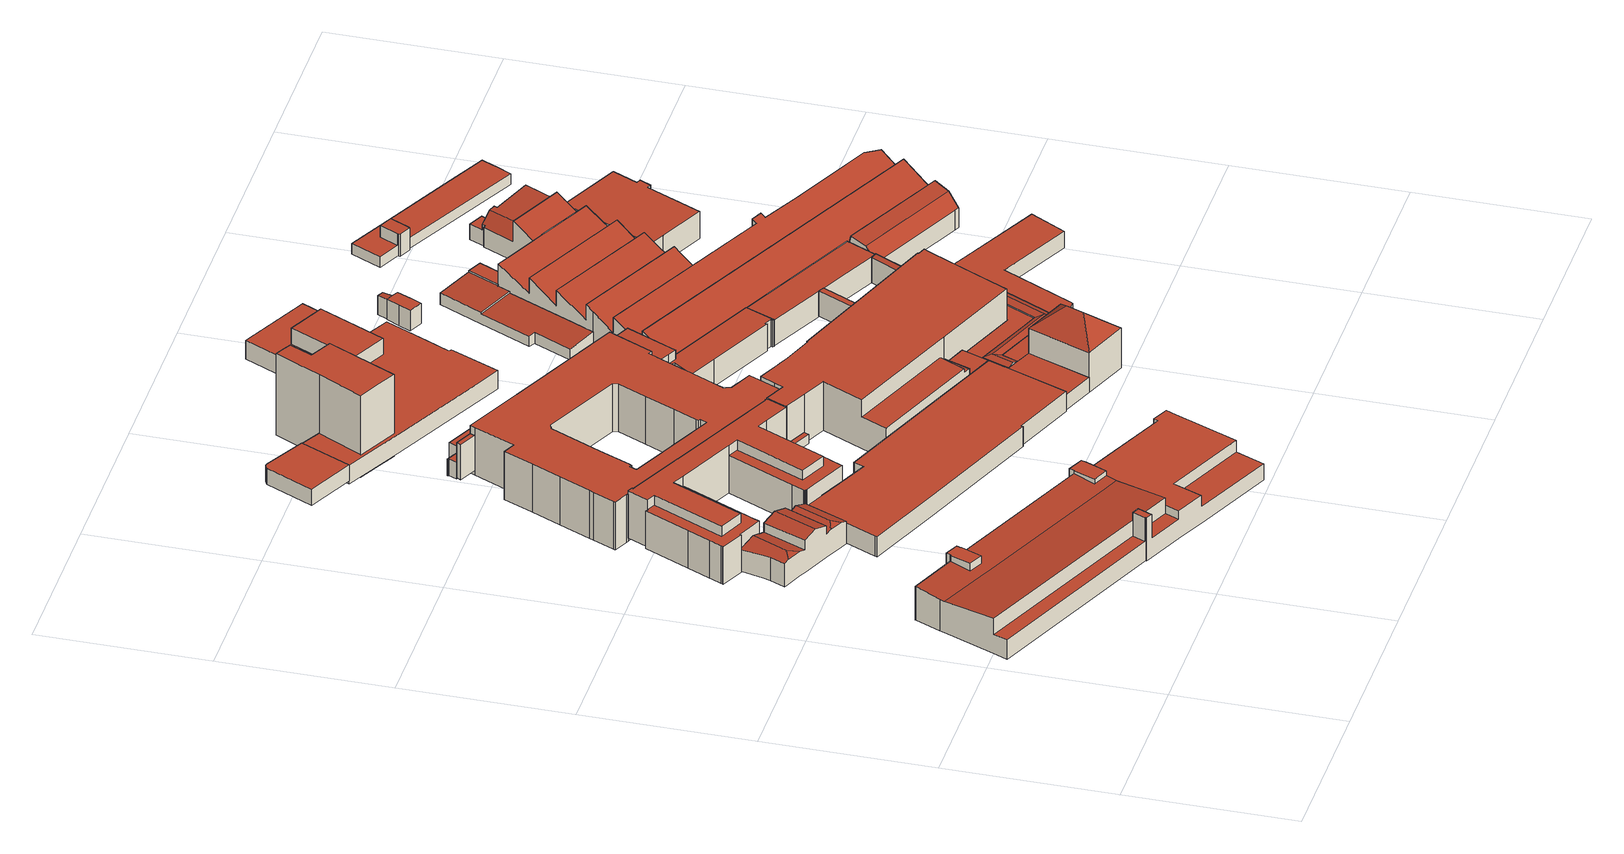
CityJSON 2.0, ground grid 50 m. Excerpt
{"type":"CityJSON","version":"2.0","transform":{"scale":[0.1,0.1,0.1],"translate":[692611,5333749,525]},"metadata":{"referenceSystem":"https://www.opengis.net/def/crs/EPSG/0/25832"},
"CityObjects":{
"building1":{"type":"Building","attributes":{"Gemeindeschluessel":"09162000","HoeheDach":"540.024","HoeheGrund":"528.410","Methode":"2000","NiedrigsteTraufeDesGebaeudes":"535.379","Geometrietyp2DReferenz":"3000","function":"31001_2000","roofType":"3200","measuredHeight":11.61},"geometry":[{"type":"MultiSurface","lod":"2","boundaries":[[[0,1,2,3]],[[4,5,6,7,8,9,10,11,12,13,14,3,2,15,16,17,18,19,20,21]],[[13,12,22,23,24,25,26]],[[27,11,10,9,8,7,6,5,4,21,28,29,30,31,32,33,34,35,36,37,38,39,40,41,42]],[[30,43,44,31]],[[45,46,47,1,0,25,24,41,40,39,38,37,36,48]],[[19,49,50,51,52,44,43,53,54,20]],[[41,24,23,42]],[[2,1,47,15]],[[14,26,25,0,3]],[[13,26,14]],[[18,17,45,48,55,50,49]],[[31,44,52,32]],[[35,55,48,36]],[[18,49,19]],[[15,47,46,16]],[[27,22,12,11]],[[54,53,43,30,29,28]],[[51,50,55,35,34,33,32,52]],[[21,20,54,28]],[[42,23,22,27]],[[17,16,46,45]]],"semantics":{"surfaces":[{"type":"WallSurface"},{"type":"RoofSurface"},{"type":"GroundSurface"}],"values":[0,0,1,2,0,0,1,0,1,1,1,1,0,0,1,1,0,0,0,0,0,0]}}]},
"building2":{"type":"Building","attributes":{"Gemeindeschluessel":"09162000","HoeheDach":"542.520","HoeheGrund":"528.730","Methode":"2000","NiedrigsteTraufeDesGebaeudes":"533.860","Geometrietyp2DReferenz":"3000","function":"31001_9998","roofType":"1000","measuredHeight":13.79,"storeysAboveGround":2},"geometry":[{"type":"MultiSurface","lod":"2","boundaries":[[[56,57,58,59,60]],[[60,59,61,62]],[[63,64,65,66]],[[67,68,69,70,71,72,73]],[[74,75,76,77,78,79,80,81,82,83,84,85,86]],[[87,88,89,90]],[[59,58,91,92]],[[82,93,94,83]],[[69,95,64,63,96,70]],[[97,98,99,100]],[[80,101,102,103,104,105,106,107,108,109,110,111,112,113,81]],[[94,92,91,84,83]],[[114,115,116,105,104,103]],[[117,118,119,57,56,120,121]],[[115,114,122,77,76,75,74,86,118,117,121,123,124,125,126,72,71,70,96,63,66,127,128,129,130,100,99,131,132,133,134,135,136,116]],[[137,138,139,140]],[[119,85,84,91,58,57]],[[99,98,141,131]],[[142,143,141,98,97,89,88]],[[78,144,145,79]],[[77,122,114,103,102,144,78]],[[146,147,148,149,150,87,90,151,137,140,67,73,152,153,154]],[[110,109,108,134,133,132,143]],[[128,127,66,65,155,156]],[[144,102,101,145]],[[82,81,113,93]],[[138,157,156,155,65,64,95,69,68,139]],[[59,92,158,149,148,147,146,154,61]],[[86,85,119,118]],[[157,151,90,89,97,100,130,129,128,156]],[[132,131,141,143]],[[136,106,105,116]],[[113,112,111,110,143,142,150,149,158]],[[126,152,73,72]],[[93,113,158,92,94]],[[150,142,88,87]],[[56,60,62,120]],[[145,101,80,79]],[[108,107,106,136,135,134]],[[140,139,68,67]],[[120,62,61,154,153,125,124,123,121]],[[151,157,138,137]],[[125,153,152,126]]],"semantics":{"surfaces":[{"type":"WallSurface"},{"type":"RoofSurface"},{"type":"GroundSurface"}],"values":[0,0,0,0,0,0,0,1,0,0,1,0,0,0,2,0,1,0,1,1,0,1,0,0,0,0,1,1,0,0,0,0,0,0,0,0,1,0,0,0,0,0,0]}}]},
"building3":{"type":"Building","attributes":{"Gemeindeschluessel":"09162000","HoeheDach":"543.080","HoeheGrund":"528.010","Methode":"2000","NiedrigsteTraufeDesGebaeudes":"539.966","Geometrietyp2DReferenz":"3000","function":"31001_9998","roofType":"1000","measuredHeight":15.07,"storeysAboveGround":4},"geometry":[{"type":"MultiSurface","lod":"2","boundaries":[[[159,160,161,162]],[[163,164,165,166]],[[167,168,164,163]],[[169,170,171,172]],[[173,174,175,176]],[[177,178,179,180,181,182]],[[183,184,185,186]],[[187,188,189,190,191,192,193]],[[194,195,196,197]],[[198,199,200,201]],[[172,171,202,203]],[[204,205,206,207]],[[208,209,210,211]],[[212,213,214,215]],[[216,217,218,219,220,221]],[[222,223,190,189]],[[224,225,226,227,228,229]],[[206,205,192,191,190,223,200,199,230,231,232,233,175,174,234,214,213,161,160,235,236,237,196,195,238]],[[203,202,239,240]],[[241,242,211,210,243,244,170,169]],[[245,234,174,173]],[[246,238,195,194]],[[247,192,205,204]],[[216,221,226,225]],[[248,197,196,237,249,250,251]],[[162,161,213,212]],[[215,214,234,245]],[[201,200,223,222]],[[176,175,233,252]],[[253,254,209,208]],[[180,179,189,188]],[[202,171,170,244,243,210,209,254,255,256,257,198,201,222,189,179,178,177,239]],[[258,259,260,261,262,263]],[[263,262,264,265]],[[236,235,266,267,249,237]],[[186,185,268,269]],[[270,255,254,253]],[[166,165,184,183]],[[266,235,160,159]],[[176,252,271,272,270,253,208,211,242,241,169,172,203,240,182,181,180,188,187,193,218,217,216,225,224,229,259,258,263,265,273,274,167,163,166,183,186,269,251,250,249,267,266,159,162,212,215,245,173]],[[218,193,192,247,219]],[[265,264,275,273]],[[229,228,260,259]],[[207,206,238,246]],[[261,260,228,227,226,221,220,219,247,204,207,246,194,197,248,268,185,184,165,164,168,276,275,264,262]],[[257,230,199,198]],[[269,268,248,251]],[[272,271,252,233,232,231,256,255,270]],[[275,276,168,167,274,273]],[[256,231,230,257]],[[240,239,177,182]]],"semantics":{"surfaces":[{"type":"WallSurface"},{"type":"RoofSurface"},{"type":"GroundSurface"}],"values":[0,0,0,0,0,0,0,0,0,0,0,0,0,0,0,0,0,1,0,0,0,0,0,0,0,0,0,0,0,0,0,1,0,0,0,0,0,0,0,2,0,0,0,0,1,0,0,0,0,0,0]}}]},
"building4":{"type":"Building","attributes":{"Gemeindeschluessel":"09162000","HoeheDach":"534.048","HoeheGrund":"528.530","Methode":"1000","NiedrigsteTraufeDesGebaeudes":"533.760","Geometrietyp2DReferenz":"3000","function":"31001_9998","roofType":"1000","measuredHeight":5.52,"storeysAboveGround":1},"geometry":[{"type":"MultiSurface","lod":"2","boundaries":[[[277,278,279,280]],[[281,282,283,284]],[[285,286,287,288]],[[284,283,289,290]],[[280,279,291,292]],[[292,291,282,281]],[[290,289,286,285]],[[288,287,278,277]],[[278,287,286,289,283,282,291,279]],[[280,292,281,284,290,285,288,277]]],"semantics":{"surfaces":[{"type":"WallSurface"},{"type":"RoofSurface"},{"type":"GroundSurface"}],"values":[0,0,0,0,0,0,0,0,1,2]}}]},
"building5":{"type":"Building","attributes":{"Gemeindeschluessel":"09162000","HoeheDach":"533.084","HoeheGrund":"528.040","Methode":"1000","NiedrigsteTraufeDesGebaeudes":"533.084","Geometrietyp2DReferenz":"3000","function":"31001_9998","roofType":"1000","measuredHeight":5.04,"storeysAboveGround":1},"geometry":[{"type":"MultiSurface","lod":"2","boundaries":[[[293,294,295,296,297,298,299,300,301,302,303]],[[304,302,301,305]],[[306,303,302,304]],[[307,299,298,308]],[[309,300,299,307]],[[305,301,300,309]],[[310,294,293,311]],[[311,293,303,306]],[[297,296,312,313,308,298]],[[295,294,310,314,312,296]],[[311,306,304,305,309,307,308,313,312,314,310]]],"semantics":{"surfaces":[{"type":"RoofSurface"},{"type":"WallSurface"},{"type":"GroundSurface"}],"values":[0,1,1,1,1,1,1,1,1,1,2]}}]},
"building6":{"type":"Building","attributes":{"Gemeindeschluessel":"09162000","HoeheDach":"535.006","HoeheGrund":"528.577","Methode":"1000","NiedrigsteTraufeDesGebaeudes":"535.006","Geometrietyp2DReferenz":"3000","function":"31001_2000","roofType":"1000","measuredHeight":6.43},"geometry":[{"type":"MultiSurface","lod":"2","boundaries":[[[315,316,317,318,319,320]],[[321,322,323,324,325,326]],[[327,328,329,330]],[[331,332,333,334]],[[316,315,335,331,334,336,337,338,339,326,325,324,327,330,340,341,342,343,344,317]],[[339,345,321,326]],[[336,334,333,346,347,337]],[[324,323,328,327]],[[335,348,332,331]],[[347,349,345,339,338,337]],[[343,350,351,344]],[[352,353,341,340,330,329]],[[344,351,318,317]],[[342,354,350,343]],[[341,353,354,342]],[[346,333,332,348,320,319,318,351,350,354,353,352,329,328,323,322,321,345,349,347]],[[315,320,348,335]]],"semantics":{"surfaces":[{"type":"WallSurface"},{"type":"GroundSurface"},{"type":"RoofSurface"}],"values":[0,0,0,0,1,0,0,0,0,0,0,0,0,0,0,2,0]}}]},
"building7":{"type":"Building","attributes":{"Gemeindeschluessel":"09162000","HoeheDach":"539.621","HoeheGrund":"528.443","Methode":"1000","NiedrigsteTraufeDesGebaeudes":"539.621","Geometrietyp2DReferenz":"3000","function":"31001_9998","roofType":"1000","measuredHeight":11.18,"storeysAboveGround":3},"geometry":[{"type":"MultiSurface","lod":"2","boundaries":[[[355,356,357,358]],[[358,357,359,360]],[[361,355,358,360]],[[361,362,356,355]],[[359,357,356,362]],[[360,359,362,361]]],"semantics":{"surfaces":[{"type":"WallSurface"},{"type":"GroundSurface"},{"type":"RoofSurface"}],"values":[0,0,1,0,2,0]}}]},
"building8":{"type":"Building","attributes":{"Gemeindeschluessel":"09162000","HoeheDach":"542.204","HoeheGrund":"526.873","Methode":"1000","NiedrigsteTraufeDesGebaeudes":"542.204","Geometrietyp2DReferenz":"3000","function":"31001_9998","roofType":"1000","measuredHeight":15.33,"storeysAboveGround":4},"geometry":[{"type":"MultiSurface","lod":"2","boundaries":[[[363,364,365,366]],[[367,368,369,370]],[[371,372,373,374]],[[375,376,377,378]],[[374,373,379,380]],[[381,382,383,384]],[[385,386,372,371]],[[387,388,389,390]],[[391,392,393,394]],[[395,396,397,398]],[[399,400,401,402,386,385]],[[403,404,405,406]],[[407,408,396,395]],[[409,410,411,412,413,414]],[[378,377,414,413]],[[394,393,382,381]],[[415,416,417,418]],[[419,420,416,415]],[[418,417,421,422]],[[406,405,423,424]],[[425,426,427,428]],[[429,430,368,367]],[[431,432,401,400]],[[433,434,408,407]],[[435,436,432,431]],[[437,438,439,379,373,372,386,402,401,432,436,440,441,410,409,414,377,376,389,388,383,382,393,392,442,443,369,368,430,444,397,396,408,434],[404,365,364,445,421,417,416,420,446,427,426,447,448,423,405]],[[449,446,420,419]],[[398,397,444,450]],[[451,448,447,452]],[[453,443,442,454]],[[454,442,392,391]],[[452,447,426,425]],[[428,427,446,449]],[[390,389,376,375]],[[370,369,443,453]],[[455,438,437,456]],[[380,379,439,457]],[[458,441,440,459]],[[381,384,387,390,375,378,413,412,411,458,459,435,431,400,399,385,371,374,380,457,455,456,433,407,395,398,450,429,367,370,453,454,391,394],[415,418,422,460,363,366,403,406,424,451,452,425,428,449,419]],[[457,439,438,455]],[[459,440,436,435]],[[422,421,445,460]],[[456,437,434,433]],[[411,410,441,458]],[[424,423,448,451]],[[450,444,430,429]],[[384,383,388,387]],[[366,365,404,403]],[[460,445,364,363]]],"semantics":{"surfaces":[{"type":"WallSurface"},{"type":"RoofSurface"},{"type":"GroundSurface"}],"values":[0,0,0,0,0,0,0,0,0,0,0,0,0,0,0,0,0,0,0,0,0,0,0,0,0,1,0,0,0,0,0,0,0,0,0,0,0,0,2,0,0,0,0,0,0,0,0,0,0]}}]},
"building9":{"type":"Building","attributes":{"Gemeindeschluessel":"09162000","HoeheDach":"531.321","HoeheGrund":"528.484","Methode":"1000","NiedrigsteTraufeDesGebaeudes":"531.321","Geometrietyp2DReferenz":"3000","function":"51009_1610","roofType":"1000","measuredHeight":2.84},"geometry":[{"type":"MultiSurface","lod":"2","boundaries":[[[461,462,463,464]],[[465,466,467,468]],[[464,465,468,461]],[[463,466,465,464]],[[462,467,466,463]],[[461,468,467,462]]],"semantics":{"surfaces":[{"type":"GroundSurface"},{"type":"RoofSurface"},{"type":"WallSurface"}],"values":[0,1,2,2,2,2]}}]},
"building10":{"type":"Building","attributes":{"Gemeindeschluessel":"09162000","HoeheDach":"533.237","HoeheGrund":"527.929","Methode":"1000","NiedrigsteTraufeDesGebaeudes":"533.237","Geometrietyp2DReferenz":"3000","function":"31001_9998","roofType":"1000","measuredHeight":5.31,"storeysAboveGround":1},"geometry":[{"type":"MultiSurface","lod":"2","boundaries":[[[469,470,471,472]],[[473,474,475,476]],[[469,472,477,478]],[[479,480,481,482]],[[474,478,477,475]],[[473,476,483,484]],[[470,485,486,471]],[[474,473,484,480,479,485,470,469,478]],[[475,477,472,471,486,482,481,483,476]],[[484,483,481,480]],[[479,482,486,485]]],"semantics":{"surfaces":[{"type":"WallSurface"},{"type":"GroundSurface"},{"type":"RoofSurface"}],"values":[0,0,0,0,0,0,0,1,2,0,0]}}]},
"building11":{"type":"Building","attributes":{"Gemeindeschluessel":"09162000","HoeheDach":"551.831","HoeheGrund":"525.590","Methode":"1000","NiedrigsteTraufeDesGebaeudes":"551.831","Geometrietyp2DReferenz":"3000","function":"31001_9998","roofType":"1000","measuredHeight":26.24,"storeysAboveGround":8},"geometry":[{"type":"MultiSurface","lod":"2","boundaries":[[[487,488,489,490,491,492]],[[490,489,493,494]],[[495,496,497,498,499,500]],[[494,493,501,502]],[[500,499,487,492]],[[503,504,505,506,507,508]],[[496,495,500,492,491,490,494,502,509,507,506,505]],[[505,504,497,496]],[[507,509,502,501,510,508]],[[498,497,504,503,508,510,501,493,489,488,487,499]]],"semantics":{"surfaces":[{"type":"WallSurface"},{"type":"GroundSurface"},{"type":"RoofSurface"}],"values":[0,0,0,0,0,0,1,0,0,2]}}]},
"building12":{"type":"Building","attributes":{"Gemeindeschluessel":"09162000","HoeheDach":"538.100","HoeheGrund":"527.129","Methode":"2000","NiedrigsteTraufeDesGebaeudes":"533.010","Geometrietyp2DReferenz":"3000","function":"31001_9998","roofType":"1000","measuredHeight":10.97,"storeysAboveGround":2},"geometry":[{"type":"MultiSurface","lod":"2","boundaries":[[[511,512,513,514,515,516,517,518,519,520,521]],[[522,523,524,525,526,527,528]],[[529,530,531,532,533,534]],[[535,536,537,538]],[[539,540,541,542]],[[538,537,540,539]],[[543,544,545,546]],[[547,548,549,550,551,552,553,554,555,534,533,532,556,516,515,514,513,557,558,523,522,559,545,544,560],[542,535,538,539]],[[561,562,511,521]],[[513,512,563,557]],[[564,565,566,549,548,547,560,567]],[[546,545,559,568]],[[542,541,536,535]],[[556,532,531,569,517,516]],[[557,563,570,558]],[[566,571,572,551,550,549]],[[530,529,573,574,575,576,572,571,566,565,564,567,543,546,568,528,527,526,561,521,520,519,518,517,569,531]],[[567,560,544,543]],[[529,534,555,573]],[[570,563,512,511,562,525,524]],[[576,575,574,573,555,554,553,552]],[[537,536,541,540]],[[522,528,568,559]],[[558,570,524,523]],[[526,525,562,561]],[[576,552,551,572]]],"semantics":{"surfaces":[{"type":"WallSurface"},{"type":"RoofSurface"},{"type":"GroundSurface"}],"values":[0,0,0,0,0,0,0,1,0,0,0,0,0,0,0,0,2,0,0,1,0,1,0,0,0,0]}}]},
"building13":{"type":"Building","attributes":{"Gemeindeschluessel":"09162000","HoeheDach":"533.933","HoeheGrund":"529.110","Methode":"1000","NiedrigsteTraufeDesGebaeudes":"533.933","Geometrietyp2DReferenz":"3000","function":"31001_2000","roofType":"1000","measuredHeight":4.82},"geometry":[{"type":"MultiSurface","lod":"2","boundaries":[[[577,578,579,580]],[[581,577,580,582]],[[582,580,579,583]],[[582,583,584,581]],[[583,579,578,584]],[[584,578,577,581]]],"semantics":{"surfaces":[{"type":"RoofSurface"},{"type":"WallSurface"},{"type":"GroundSurface"}],"values":[0,1,1,2,1,1]}}]},
"building14":{"type":"Building","attributes":{"Gemeindeschluessel":"09162000","HoeheDach":"543.401","HoeheGrund":"527.792","Methode":"2000","NiedrigsteTraufeDesGebaeudes":"536.664","Geometrietyp2DReferenz":"3000","function":"31001_2000","roofType":"1000","measuredHeight":15.61},"geometry":[{"type":"MultiSurface","lod":"2","boundaries":[[[585,586,587,588]],[[589,590,591,592]],[[593,594,595,596]],[[597,598,599,600,601,602,603]],[[604,605,606,607]],[[608,609,610,611,612,613]],[[614,615,597,603,616,617,618]],[[619,618,617,620,621,622,623,624,625]],[[595,626,590,589,627,596]],[[628,629,630,631,606,605,632,633,634]],[[635,631,630,636]],[[637,638,629,628,634,639]],[[640,641,586,585]],[[642,643,636,630,629,638,644]],[[642,644,645,646]],[[647,639,634,633,648,649,650]],[[651,622,621,652,610,609]],[[592,591,641,640]],[[607,606,631,635]],[[594,612,611,610,652,621,620,617,616,603,602,653,654,655,656,645,644,638,637,639,647,657,658,659,587,586,641,591,590,626,595]],[[660,653,602,601]],[[632,605,604,661,648,633]],[[662,614,618,619]],[[646,645,656,663]],[[659,658,657,664,665,666,588,587]],[[667,599,598,668,662,619,625]],[[613,612,594,593]],[[598,597,615,668]],[[663,669,670,660,601,600,599,667,625,624,623,622,651,609,608,613,593,596,627,589,592,640,585,588,666,665,664,650,649,648,661,604,607,635,636,643,642,646]],[[615,614,662,668]],[[664,657,647,650]],[[660,670,669,663,656,655,654,653]]],"semantics":{"surfaces":[{"type":"WallSurface"},{"type":"RoofSurface"},{"type":"GroundSurface"}],"values":[0,0,0,0,0,0,0,0,0,1,0,0,0,0,0,0,0,0,0,1,0,0,1,0,0,0,0,1,2,0,0,0]}}]},
"building15":{"type":"Building","attributes":{"Gemeindeschluessel":"09162000","HoeheDach":"539.484","HoeheGrund":"527.530","Methode":"1000","NiedrigsteTraufeDesGebaeudes":"539.484","Geometrietyp2DReferenz":"3000","function":"31001_9998","roofType":"1000","measuredHeight":11.95,"storeysAboveGround":3},"geometry":[{"type":"MultiSurface","lod":"2","boundaries":[[[671,672,673,674]],[[675,676,677,678]],[[678,677,679,680]],[[681,682,683,684,685,686]],[[687,688,684,683]],[[674,673,689,690]],[[686,691,672,671,692,681]],[[680,679,688,687]],[[678,680,687,683,682,681,692,671,674,690,675]],[[685,684,688,679,677,676,689,673,672,691,686]],[[690,689,676,675]]],"semantics":{"surfaces":[{"type":"WallSurface"},{"type":"GroundSurface"},{"type":"RoofSurface"}],"values":[0,0,0,0,0,0,0,0,1,2,0]}}]},
"building16":{"type":"Building","attributes":{"Gemeindeschluessel":"09162000","HoeheDach":"547.958","HoeheGrund":"529.100","Methode":"1000","NiedrigsteTraufeDesGebaeudes":"541.807","Geometrietyp2DReferenz":"3000","function":"31001_9998","roofType":"3200","measuredHeight":18.86,"storeysAboveGround":3},"geometry":[{"type":"MultiSurface","lod":"2","boundaries":[[[693,581,694,584,695]],[[696,697,698]],[[699,697,696,700]],[[700,696,698,701]],[[584,698,697,695]],[[699,700,701,702]],[[695,697,699,693]],[[693,699,702,581]],[[702,701,698,584,694,581]]],"semantics":{"surfaces":[{"type":"GroundSurface"},{"type":"RoofSurface"},{"type":"WallSurface"}],"values":[0,1,1,1,2,1,2,2,2]}}]},
"building17":{"type":"Building","attributes":{"Gemeindeschluessel":"09162000","HoeheDach":"536.733","HoeheGrund":"528.120","Methode":"1000","NiedrigsteTraufeDesGebaeudes":"536.733","Geometrietyp2DReferenz":"3000","function":"31001_9998","roofType":"1000","measuredHeight":8.61,"storeysAboveGround":2},"geometry":[{"type":"MultiSurface","lod":"2","boundaries":[[[703,704,705,706,707,708,709,710,711,712,713,714,715,716,717,718,719]],[[720,721,717,716,715,722]],[[719,723,724,703]],[[725,726,727,712,711,710]],[[707,728,729,708]],[[718,730,723,719]],[[703,724,731,704]],[[706,732,728,707]],[[704,731,733,705]],[[717,721,730,718]],[[734,729,728,732,733,731,724,723,730,721,720,722,735,736,727,726,725]],[[714,735,722,715]],[[713,712,727,736,735,714]],[[705,733,732,706]],[[709,708,729,734,725,710]]],"semantics":{"surfaces":[{"type":"GroundSurface"},{"type":"WallSurface"},{"type":"RoofSurface"}],"values":[0,1,1,1,1,1,1,1,1,1,2,1,1,1,1]}}]},
"building18":{"type":"Building","attributes":{"Gemeindeschluessel":"09162000","HoeheDach":"536.734","HoeheGrund":"528.570","Methode":"1000","NiedrigsteTraufeDesGebaeudes":"536.734","Geometrietyp2DReferenz":"3000","function":"31001_9998","roofType":"1000","measuredHeight":8.16},"geometry":[{"type":"MultiSurface","lod":"2","boundaries":[[[737,738,739,740]],[[741,606,605,742]],[[740,739,606,741]],[[742,605,738,737]],[[606,739,738,605]],[[742,737,740,741]]],"semantics":{"surfaces":[{"type":"WallSurface"},{"type":"RoofSurface"},{"type":"GroundSurface"}],"values":[0,0,0,0,1,2]}}]},
"building19":{"type":"Building","attributes":{"Gemeindeschluessel":"09162000","HoeheDach":"535.020","HoeheGrund":"528.470","Methode":"2000","NiedrigsteTraufeDesGebaeudes":"533.460","Geometrietyp2DReferenz":"3000","function":"31001_9998","roofType":"1000","measuredHeight":6.55,"storeysAboveGround":1},"geometry":[{"type":"MultiSurface","lod":"2","boundaries":[[[743,744,745,746]],[[747,748,749,750,746,745,751,752,753,754,755,756,757,758]],[[751,745,744,759,760,761,762,763,764,765,766,767,768,769,770,771,772,773,752]],[[774,775,776,777,778,351,779]],[[780,781,782,783,784,785,786,787,743,746,750,749,748,747,758,775,774,779,788,789,790,791,792,793,794,795,796,797,798]],[[799,800,801,802,803,804,805,806]],[[792,807,808,793]],[[784,783,782,764,763,762]],[[785,761,760,786]],[[756,809,805,804,803,802,810,808,807,811,812,813,777,776,757]],[[753,814,815,816,754]],[[802,801,817,810]],[[778,818,819,351]],[[814,820,821,822,823,824,815]],[[772,771,821,820,814,773]],[[822,825,826,817,801]],[[813,818,778,777]],[[755,827,806,805,809,756]],[[810,817,826,828,769,768,767,798,797,796,795,794,793,808]],[[798,767,766,780]],[[815,824,823,822,801,800,799,806]],[[771,770,769,828,829,821]],[[758,757,776,775]],[[786,760,759,787]],[[773,814,753,752]],[[781,780,766,765,764,782]],[[787,759,744,743]],[[779,351,819,788]],[[754,816,815,806,827,755]],[[821,829,828,826,825,822]],[[784,762,761,785]],[[818,813,812,811,807,792,791,790,789,788,819]]],"semantics":{"surfaces":[{"type":"WallSurface"},{"type":"RoofSurface"},{"type":"GroundSurface"}],"values":[0,0,1,0,2,0,0,0,0,1,1,0,1,1,0,1,0,0,0,0,1,0,0,0,0,0,0,0,1,1,0,0]}}]},
"building20":{"type":"Building","attributes":{"Gemeindeschluessel":"09162000","HoeheDach":"533.710","HoeheGrund":"528.810","Methode":"2000","NiedrigsteTraufeDesGebaeudes":"532.043","Geometrietyp2DReferenz":"3000","function":"31001_2000","roofType":"1000","measuredHeight":4.9},"geometry":[{"type":"MultiSurface","lod":"2","boundaries":[[[830,831,832,833]],[[834,835,836,837,838,839,840]],[[841,842,843,844,845,846]],[[836,841,846,837]],[[847,848,849,850,842,841,836,835,834]],[[843,851,852,844]],[[838,837,846,845,853,854,855]],[[856,839,838,855]],[[833,857,850,849,848,847,858,856,855,854,853,859,830]],[[847,834,840,858]],[[857,833,832,851,843,842,850]],[[844,852,831,830,859,853,845]],[[832,831,852,851]],[[858,840,839,856]]],"semantics":{"surfaces":[{"type":"WallSurface"},{"type":"RoofSurface"},{"type":"GroundSurface"}],"values":[0,1,1,0,0,0,0,0,2,0,0,0,1,0]}}]},
"building21":{"type":"Building","attributes":{"Gemeindeschluessel":"09162000","HoeheDach":"533.780","HoeheGrund":"527.340","Methode":"1000","NiedrigsteTraufeDesGebaeudes":"533.780","Geometrietyp2DReferenz":"3000","function":"31001_2000","roofType":"1000","measuredHeight":6.44},"geometry":[{"type":"MultiSurface","lod":"2","boundaries":[[[860,861,862,863]],[[864,865,861,860]],[[866,867,868,869]],[[870,868,867,871,862,861,865]],[[872,870,865,864]],[[869,868,870,872]],[[873,871,867,866]],[[864,860,863,873,866,869,872]],[[863,862,871,873]]],"semantics":{"surfaces":[{"type":"WallSurface"},{"type":"RoofSurface"},{"type":"GroundSurface"}],"values":[0,0,0,1,0,0,0,2,0]}}]},
"building22":{"type":"Building","attributes":{"Gemeindeschluessel":"09162000","HoeheDach":"536.494","HoeheGrund":"528.430","Methode":"1000","NiedrigsteTraufeDesGebaeudes":"536.494","Geometrietyp2DReferenz":"3000","function":"31001_9998","roofType":"1000","measuredHeight":8.06},"geometry":[{"type":"MultiSurface","lod":"2","boundaries":[[[874,875,876,877,878,879]],[[880,881,882,883,884,885]],[[886,887,882,881,888,889]],[[890,891,885,884,892,893]],[[886,889,876,875]],[[894,895,896,897]],[[896,895,878,877,876,889,888,881,880,885,891,890]],[[887,886,875,874,879,894,897,893,892,884,883,882]],[[879,878,895,894]],[[897,896,890,893]]],"semantics":{"surfaces":[{"type":"WallSurface"},{"type":"RoofSurface"},{"type":"GroundSurface"}],"values":[0,0,0,0,0,0,1,2,0,0]}}]},
"building23":{"type":"Building","attributes":{"Gemeindeschluessel":"09162000","HoeheDach":"533.833","HoeheGrund":"527.477","Methode":"1000","NiedrigsteTraufeDesGebaeudes":"533.519","Geometrietyp2DReferenz":"3000","function":"51009_1610","roofType":"1000","measuredHeight":6.36},"geometry":[{"type":"MultiSurface","lod":"2","boundaries":[[[898,899,871,900]],[[901,902,899,898]],[[871,899,902,862]],[[900,871,862,903]],[[903,862,902,901]],[[898,900,903,901]]],"semantics":{"surfaces":[{"type":"WallSurface"},{"type":"RoofSurface"},{"type":"GroundSurface"}],"values":[0,0,1,0,0,2]}}]},
"building24":{"type":"Building","attributes":{"Gemeindeschluessel":"09162000","HoeheDach":"536.843","HoeheGrund":"528.650","Methode":"1000","NiedrigsteTraufeDesGebaeudes":"536.539","Geometrietyp2DReferenz":"3000","function":"31001_9998","roofType":"1000","measuredHeight":8.19},"geometry":[{"type":"MultiSurface","lod":"2","boundaries":[[[904,905,906,907]],[[908,876,905,904]],[[909,908,904,907]],[[909,910,876,908]],[[907,906,910,909]],[[906,905,876,910]]],"semantics":{"surfaces":[{"type":"WallSurface"},{"type":"GroundSurface"},{"type":"RoofSurface"}],"values":[0,0,1,0,0,2]}}]},
"building25":{"type":"Building","attributes":{"Gemeindeschluessel":"09162000","HoeheDach":"541.083","HoeheGrund":"527.695","Methode":"2000","NiedrigsteTraufeDesGebaeudes":"532.614","Geometrietyp2DReferenz":"3000","function":"31001_9998","roofType":"2100","measuredHeight":13.39},"geometry":[{"type":"MultiSurface","lod":"2","boundaries":[[[911,912,913,914,915,916]],[[917,918,919,920]],[[921,922,923,924]],[[925,926,927,928,929,930,931,922,921]],[[932,933,934,935]],[[936,937,938,939]],[[940,941,942,943,944,945]],[[912,946,947,937,936,913]],[[920,948,949,950]],[[951,952,953,954,955]],[[956,957,958,959]],[[960,961,962,963]],[[964,965,966,967,968,969,970,953,952,971]],[[972,973,941,940]],[[929,928,967,966]],[[974,924,923,975,976,977]],[[978,954,953,970]],[[974,977,979,980]],[[981,982,983,984,916,915]],[[985,914,913,936,939,934,933,986,987,958,957]],[[985,988,989,981,915,914]],[[990,986,933,932]],[[911,916,984,955,954,978,991,992,993,994]],[[995,982,981,989]],[[935,934,939,938,961,960,996,997,918,917]],[[997,996,998,999]],[[1000,980,979,1001,943,942]],[[988,985,957,956]],[[1002,1000,942,941,973]],[[950,949,999,998,963,962,1003,1004]],[[995,971,952,951,983,982]],[[994,993,1005,1006]],[[948,919,918,997,999,949]],[[964,1002,973,972,1007,965]],[[945,944,975,923,922,931]],[[919,948,920]],[[1001,976,975,944,943]],[[970,969,991,978]],[[930,1007,972,940,945,931]],[[955,984,983,951]],[[912,911,994,1006,1008,926,925,921,924,974,980,1000,1002,964,971,995,989,988,956,959,1009,990,932,935,917,920,950,1004,1010,946]],[[959,958,987,1009]],[[1005,927,926,1008,1006]],[[1004,1003,1011,1010]],[[996,960,963,998]],[[1005,993,992,968,967,928,927]],[[1001,979,977,976]],[[1010,1011,947,946]],[[930,929,966,965,1007]],[[992,991,969,968]],[[1011,1003,962,961,938,937,947]],[[1009,987,986,990]]],"semantics":{"surfaces":[{"type":"WallSurface"},{"type":"RoofSurface"},{"type":"GroundSurface"}],"values":[0,0,0,0,0,0,1,0,0,1,0,0,0,1,0,0,0,0,1,1,0,0,0,0,0,1,0,0,0,0,0,0,1,0,1,0,0,1,0,0,2,0,0,0,1,1,1,0,1,0,1,0]}}]},
"building26":{"type":"Building","attributes":{"Gemeindeschluessel":"09162000","HoeheDach":"533.297","HoeheGrund":"529.070","Methode":"1000","NiedrigsteTraufeDesGebaeudes":"533.297","Geometrietyp2DReferenz":"3000","function":"31001_2000","roofType":"1000","measuredHeight":4.23},"geometry":[{"type":"MultiSurface","lod":"2","boundaries":[[[1012,1013,1014,1015]],[[1016,1017,1014,1013]],[[1012,1015,1018,1019]],[[1019,1018,1017,1016]],[[1012,1019,1016,1013]],[[1018,1015,1014,1017]]],"semantics":{"surfaces":[{"type":"GroundSurface"},{"type":"WallSurface"},{"type":"RoofSurface"}],"values":[0,1,1,2,1,1]}}]},
"building27":{"type":"Building","attributes":{"Gemeindeschluessel":"09162000","HoeheDach":"537.707","HoeheGrund":"529.050","Methode":"1000","NiedrigsteTraufeDesGebaeudes":"532.780","Geometrietyp2DReferenz":"3000","function":"31001_9998","roofType":"1000","measuredHeight":8.66},"geometry":[{"type":"MultiSurface","lod":"2","boundaries":[[[1020,1021,1022,1023]],[[1024,1025,1026,1027]],[[1028,1029,1030,1025,1024,1031,1032]],[[1023,1022,1033,1034]],[[1027,1026,1035,1036]],[[1032,1034,1033,1037,1028]],[[1038,1039,1036,1035,1040,1041]],[[1042,1043,1044,1045]],[[1037,1029,1028]],[[1037,1033,1030,1029]],[[1033,1022,1021,1044,1043,1041,1040,1035,1026,1025,1030]],[[1039,1038,1042,1045,1020,1023,1034,1032,1031,1024,1027,1036]],[[1045,1044,1021,1020]],[[1038,1041,1043,1042]]],"semantics":{"surfaces":[{"type":"WallSurface"},{"type":"RoofSurface"},{"type":"GroundSurface"}],"values":[0,0,0,0,0,0,0,0,1,0,1,2,0,0]}}]},
"building28":{"type":"Building","attributes":{"Gemeindeschluessel":"09162000","HoeheDach":"535.560","HoeheGrund":"528.500","Methode":"2000","NiedrigsteTraufeDesGebaeudes":"531.930","Geometrietyp2DReferenz":"3000","function":"31001_9998","roofType":"1000","measuredHeight":7.06,"storeysAboveGround":1},"geometry":[{"type":"MultiSurface","lod":"2","boundaries":[[[1046,1047,1048,1049]],[[1050,1051,1052,1053,1054,1055,1056]],[[1057,1058,1059,1047,1046,1060,1061]],[[1062,1063,1064,1065,1066,1067]],[[1056,1055,1068,1069]],[[1070,1071,1054,1053]],[[1072,1073,1059,1058]],[[1063,1062,1051,1050,1056,1069,1072,1058,1057,1061,1074,1075,1076,1077,1078,1064]],[[1060,1079,1080,1075,1074,1061]],[[1069,1068,1073,1072]],[[1081,1082,1083,1065,1064,1078,1077,1076,1075,1080]],[[1046,1049,1070,1053,1052,1067,1066,1065,1083,1082,1081,1080,1079,1060]],[[1062,1067,1052,1051]],[[1068,1055,1054,1071,1048,1047,1059,1073]],[[1049,1048,1071,1070]]],"semantics":{"surfaces":[{"type":"WallSurface"},{"type":"GroundSurface"},{"type":"RoofSurface"}],"values":[0,0,0,0,0,0,0,1,0,0,0,2,0,2,0]}}]}
},
"vertices":[
[418,1168,106],[418,1168,136],[363,1041,136],[363,1041,106],[213,1106,34],[262,1085,34],[279,1077,34],[321,1059,34],[363,1041,34],[381,1033,34],[423,1014,34],[441,1007,34],[441,1007,106],[423,1014,113],[381,1033,113],[321,1059,150],[279,1077,136],[279,1077,106],[262,1085,111],[213,1106,111],[199,1112,107],[199,1112,34],[494,1131,106],[495,1133,106],[492,1135,107],[457,1150,121],[411,1044,121],[494,1131,34],[218,1157,34],[224,1178,34],[240,1241,34],[242,1243,34],[243,1246,34],[251,1242,34],[293,1224,34],[318,1213,34],[318,1212,34],[334,1205,34],[376,1186,34],[418,1168,34],[457,1150,34],[492,1135,34],[495,1133,34],[240,1241,104],[242,1243,104],[334,1205,106],[334,1205,136],[376,1186,150],[318,1212,111],[248,1120,118],[293,1224,118],[251,1242,106],[243,1246,104],[224,1178,106],[218,1157,107],[318,1213,111],
[562,214,99],[562,214,175],[579,253,175],[579,253,149],[579,253,99],[27,490,149],[27,490,99],[279,688,37],[279,688,163],[320,670,163],[320,670,37],[272,674,144],[272,674,163],[273,674,163],[273,674,37],[272,674,37],[130,734,37],[130,734,144],[582,202,37],[689,155,37],[775,117,37],[1019,9,37],[1019,9,89],[775,117,89],[775,117,126],[689,155,126],[689,155,99],[582,202,99],[582,202,175],[563,210,175],[563,210,37],[738,401,139],[738,401,153],[764,464,153],[764,464,144],[600,243,175],[600,243,149],[707,197,99],[600,243,99],[274,676,163],[274,676,37],[765,464,153],[771,479,153],[771,479,37],[765,464,37],[810,201,126],[1056,95,126],[1140,295,126],[1143,302,126],[1148,312,126],[1099,334,126],[1094,323,126],[1093,321,126],[897,407,126],[812,444,126],[785,381,126],[772,350,126],[707,197,126],[1140,295,37],[1143,302,37],[1148,312,37],[562,214,37],[564,213,37],[564,213,175],[9,447,99],[9,447,37],[1056,95,37],[27,490,37],[92,643,37],[97,655,37],[130,732,37],[316,658,37],[315,656,37],[316,656,37],[764,464,37],[817,459,37],[812,444,37],[897,407,37],[1093,321,37],[1094,323,37],[1099,334,37],[290,594,139],[290,594,163],[246,613,163],[246,613,139],[817,459,153],[785,381,153],[812,444,153],[1056,95,89],[810,201,89],[233,582,136],[276,563,136],[725,370,136],[772,350,136],[785,381,139],[316,656,144],[130,732,144],[97,655,137],[92,643,136],[316,658,163],[315,656,163],[316,656,163],[707,197,149],
[338,1567,30],[338,1567,181],[506,1490,181],[506,1490,30],[226,1386,30],[226,1386,150],[287,1519,150],[287,1519,30],[194,1319,30],[194,1319,150],[495,1130,30],[495,1130,150],[494,1131,150],[494,1131,30],[847,1334,30],[847,1334,181],[845,1329,181],[845,1329,30],[493,1139,150],[506,1166,150],[509,1173,150],[509,1173,30],[506,1166,30],[493,1139,30],[290,1517,30],[290,1517,150],[291,1517,150],[291,1517,30],[601,1374,30],[602,1373,30],[602,1373,150],[602,1373,181],[601,1374,181],[429,1453,181],[429,1453,30],[320,1504,150],[320,1504,181],[295,1515,181],[295,1515,150],[618,1117,150],[618,1117,181],[539,1152,181],[539,1152,150],[495,1133,150],[495,1133,30],[393,1470,150],[393,1470,181],[296,1259,181],[296,1259,150],[636,1073,30],[636,1073,150],[634,1069,150],[634,1069,30],[506,1489,30],[506,1489,181],[842,1335,181],[842,1335,30],[320,1217,30],[332,1243,30],[337,1253,30],[337,1253,150],[332,1243,150],[320,1217,150],[634,1359,150],[634,1359,181],[282,1229,30],[318,1213,30],[318,1213,150],[282,1229,150],[243,1246,150],[243,1246,30],[713,1322,181],[745,1307,181],[761,1300,181],[820,1273,181],[842,1337,181],[340,1570,181],[325,1577,181],[324,1577,181],[222,1292,181],[492,1135,150],[492,1135,30],[523,1118,30],[602,1083,30],[602,1083,150],[523,1118,150],[842,1337,30],[222,1292,150],[429,1453,150],[295,1513,150],[324,1577,30],[295,1515,30],[295,1513,30],[820,1273,30],[652,1107,30],[652,1107,150],[744,1307,150],[745,1307,150],[713,1322,150],[207,1259,30],[242,1243,30],[242,1243,150],[207,1259,150],[174,1274,150],[174,1274,30],[175,1276,150],[175,1276,30],[340,1570,30],[325,1577,30],[290,1515,150],[290,1515,30],[744,1307,30],[761,1300,30],[745,1307,30],[177,1281,30],[189,1307,30],[177,1281,150],[189,1307,150],
[709,1463,35],[709,1463,88],[442,1585,88],[442,1585,35],[458,1603,35],[458,1603,90],[462,1611,90],[462,1611,35],[712,1486,35],[712,1486,90],[718,1483,90],[718,1483,35],[716,1495,90],[716,1495,35],[451,1606,90],[451,1606,35],
[397,2365,81],[467,2515,81],[372,2565,81],[345,2579,81],[343,2579,81],[340,2580,81],[334,2578,81],[331,2577,81],[328,2575,81],[325,2572,81],[259,2432,81],[325,2572,30],[328,2575,30],[259,2432,30],[334,2578,30],[340,2580,30],[331,2577,30],[467,2515,30],[397,2365,30],[345,2579,30],[343,2579,30],[372,2565,30],
[1276,790,36],[1281,804,36],[1296,841,36],[1296,841,100],[1281,804,100],[1276,790,100],[441,1007,100],[486,1112,100],[494,1131,100],[494,1131,36],[486,1112,36],[441,1007,36],[495,1130,36],[495,1130,100],[634,1068,100],[634,1068,36],[1013,676,36],[1013,676,100],[1012,671,100],[1012,671,36],[1203,603,36],[630,819,36],[398,909,36],[400,913,36],[402,918,36],[713,1033,36],[716,1032,36],[728,1062,36],[1094,920,36],[1220,871,36],[402,918,100],[630,819,100],[398,909,100],[1203,603,100],[400,913,100],[1094,920,100],[1220,871,100],[713,1033,100],[716,1032,100],[728,1062,100],
[481,2092,34],[481,2092,146],[533,2068,146],[533,2068,34],[527,2054,146],[527,2054,34],[474,2078,34],[474,2078,146],
[462,1611,19],[462,1611,172],[458,1603,172],[458,1603,19],[435,1948,19],[435,1948,172],[471,1932,172],[471,1932,19],[506,1490,19],[506,1490,172],[338,1567,172],[338,1567,19],[896,1493,19],[896,1493,172],[882,1463,172],[882,1463,19],[340,1570,172],[340,1570,19],[1002,1693,19],[1002,1693,172],[990,1698,172],[990,1698,19],[506,1489,19],[506,1489,172],[978,1671,19],[978,1671,172],[938,1584,172],[938,1584,19],[709,1987,19],[709,1987,172],[1063,1825,172],[1063,1825,19],[306,1668,19],[306,1668,172],[312,1680,172],[312,1680,19],[841,1335,19],[842,1335,19],[842,1335,172],[841,1335,172],[451,1606,19],[451,1606,172],[442,1585,172],[442,1585,19],[278,1606,19],[278,1606,172],[890,1442,172],[943,1418,172],[943,1418,19],[890,1442,19],[889,1442,19],[889,1442,172],[823,1754,19],[823,1754,172],[589,1861,172],[589,1861,19],[828,1739,19],[828,1739,172],[574,1856,172],[574,1856,19],[709,1463,172],[709,1463,19],[716,1495,19],[716,1495,172],[746,1562,172],[746,1562,19],[395,1860,19],[395,1860,172],[842,1337,19],[842,1337,172],[275,1600,19],[275,1600,172],[847,1334,19],[847,1334,172],[319,1579,172],[324,1577,172],[326,1577,172],[909,1306,172],[957,1411,172],[533,2068,172],[527,2054,172],[354,1772,172],[504,1703,172],[788,1653,172],[712,1486,172],[718,1483,172],[788,1653,19],[354,1772,19],[718,1483,19],[712,1486,19],[527,2054,19],[533,2068,19],[324,1577,19],[319,1579,19],[326,1577,19],[957,1411,19],[909,1306,19],[504,1703,19],
[815,1257,35],[822,1272,35],[888,1242,35],[881,1227,35],[881,1227,63],[888,1242,63],[822,1272,63],[815,1257,63],
[569,2136,29],[549,2093,29],[549,2093,82],[569,2136,82],[533,2068,29],[709,1987,29],[709,1987,82],[533,2068,82],[741,2057,82],[741,2057,29],[490,2117,29],[492,2116,29],[492,2116,82],[490,2117,82],[481,2092,82],[481,2092,29],[492,2120,29],[492,2120,82],
[527,2483,268],[561,2553,268],[595,2620,268],[595,2620,6],[561,2553,6],[527,2483,6],[624,2605,268],[624,2605,6],[511,2323,6],[578,2290,6],[578,2290,268],[511,2323,268],[456,2349,268],[456,2349,6],[644,2594,268],[644,2594,6],[615,2526,268],[679,2494,268],[679,2494,6],[615,2526,6],[612,2527,6],[612,2527,268],[613,2528,6],[613,2528,268],
[750,2458,88],[751,2460,88],[751,2460,80],[768,2496,80],[863,2694,80],[908,2787,80],[908,2787,21],[863,2694,21],[768,2496,21],[751,2460,21],[750,2458,21],[578,2290,80],[642,2419,80],[642,2419,88],[679,2494,88],[679,2494,21],[642,2419,21],[578,2290,21],[1021,2482,21],[1074,2593,21],[1118,2686,21],[1118,2686,80],[1074,2593,80],[1021,2482,80],[1032,2613,80],[1032,2613,131],[937,2415,131],[937,2415,80],[827,2468,80],[827,2468,131],[922,2665,131],[922,2665,80],[467,2515,21],[467,2515,80],[527,2483,80],[527,2483,21],[572,2279,80],[862,2138,80],[940,2100,80],[1003,2242,80],[1005,2246,80],[998,2251,80],[1031,2321,80],[1050,2361,80],[1091,2447,80],[1116,2687,80],[810,2431,80],[773,2355,80],[456,2349,80],[397,2365,80],[692,2487,21],[692,2487,88],[810,2431,88],[572,2279,21],[862,2138,21],[940,2100,21],[397,2365,21],[456,2349,21],[1116,2687,21],[773,2355,88],[1003,2242,21],[1005,2246,21],[1091,2447,21],[1050,2361,21],[1031,2321,21],[998,2251,21],
[1300,565,89],[1372,752,89],[1276,790,89],[1203,603,89],[1300,565,41],[1203,603,41],[1276,790,41],[1372,752,41],
[922,1334,28],[922,1334,184],[941,1376,184],[941,1376,28],[845,1329,28],[845,1329,184],[847,1334,184],[847,1334,28],[823,1272,28],[823,1272,184],[820,1273,184],[820,1273,28],[1249,953,117],[1219,874,117],[1219,874,28],[1249,953,28],[1250,953,28],[1250,953,184],[1249,953,184],[1412,1224,28],[1412,1224,117],[1431,1217,117],[1431,1217,28],[881,1245,28],[888,1242,28],[888,1242,184],[881,1245,184],[822,1272,184],[822,1272,28],[1234,959,129],[1234,959,117],[1234,959,184],[903,1087,184],[903,1087,129],[866,1010,129],[961,1207,184],[961,1208,184],[961,1208,28],[961,1207,28],[903,1087,28],[866,1010,28],[833,1303,184],[833,1303,28],[1363,1219,117],[1624,1125,117],[1631,1145,117],[1613,1152,117],[1373,1238,117],[1143,1321,117],[1136,1301,117],[1613,1152,28],[1631,1145,28],[1363,1219,184],[1624,1125,184],[1136,1301,184],[909,1306,28],[909,1306,184],[1623,1122,28],[1624,1125,28],[1623,1122,184],[1647,1113,184],[1647,1113,28],[1135,1298,184],[1143,1321,28],[1136,1301,28],[1135,1298,28],[960,1208,28],[960,1208,184],[1517,851,184],[1556,932,184],[1602,1026,184],[1640,1102,184],[1047,1330,184],[1024,1340,184],[1007,1347,184],[1517,851,28],[1373,1238,28],[1196,882,129],[1640,1102,28],[1047,1330,28],[1024,1340,28],[1007,1347,28],[1196,882,28],[1196,882,117],[1602,1026,28],[1556,932,28],
[990,1698,25],[990,1698,145],[1002,1693,145],[1002,1693,25],[1132,1793,25],[1132,1793,145],[1069,1655,145],[1069,1655,25],[1063,1643,145],[1063,1643,25],[978,1671,25],[991,1676,25],[992,1676,25],[992,1676,145],[991,1676,145],[978,1671,145],[1036,1656,25],[1036,1656,145],[1063,1825,145],[1063,1825,25],[982,1680,145],[982,1680,25],
[1436,513,41],[1300,566,41],[1508,699,41],[1414,658,230],[1508,699,168],[1372,752,168],[1436,513,169],[1394,607,230],[1300,566,168],[1300,565,168],
[1313,1438,31],[1309,1440,31],[1312,1446,31],[1290,1456,31],[1287,1450,31],[1086,1543,31],[1009,1579,31],[1002,1582,31],[1022,1610,31],[1044,1640,31],[1036,1644,31],[1031,1646,31],[1036,1656,31],[1041,1654,31],[1063,1643,31],[1069,1655,31],[1351,1525,31],[1041,1654,117],[1063,1643,117],[1036,1656,117],[1351,1525,117],[1313,1438,117],[1002,1582,117],[1022,1610,117],[1044,1640,117],[1287,1450,117],[1086,1543,117],[1069,1655,117],[1309,1440,117],[1290,1456,117],[1312,1446,117],[1009,1579,117],[1031,1646,117],[1036,1644,117],
[1477,1359,36],[1477,1359,117],[1495,1350,117],[1495,1350,36],[1431,1217,36],[1412,1224,36],
[1545,699,35],[1545,699,88],[1508,699,88],[1508,699,35],[1291,784,35],[1309,777,35],[1327,770,35],[1372,752,35],[1372,752,88],[1327,770,88],[1327,770,89],[1309,777,96],[1291,784,89],[1291,784,85],[1276,790,85],[1276,790,35],[1545,686,88],[1601,686,88],[1601,700,88],[1636,700,88],[1639,705,88],[1743,918,88],[1745,917,88],[1964,811,88],[2022,916,88],[1798,1025,88],[1726,1060,88],[1583,766,88],[1566,732,88],[1527,747,88],[1345,817,88],[1295,842,35],[1296,841,35],[1296,841,85],[1295,842,85],[1295,842,100],[1220,871,35],[1964,811,35],[1745,917,35],[1743,918,35],[1639,705,35],[1636,700,35],[1601,700,35],[1601,686,35],[1545,686,35],[1251,950,35],[1325,922,35],[1341,916,35],[1515,849,35],[1518,848,35],[1642,1101,35],[1688,1079,35],[1707,1069,35],[1726,1060,35],[1798,1025,35],[2022,916,35],[1358,851,89],[1491,800,89],[1543,781,89],[1543,781,85],[1491,800,85],[1358,851,85],[1321,865,85],[1321,865,89],[1518,848,85],[1642,1101,85],[1308,831,85],[1688,1079,85],[1515,849,85],[1341,916,85],[1325,922,85],[1345,817,89],[1333,841,96],[1327,824,96],[1688,1079,89],[1325,922,100],[1251,950,100],[1527,747,89],[1566,732,89],[1555,756,96],[1535,764,96],[1351,834,96],[1563,773,96],[1707,1069,96],[1308,831,89],[1726,1060,89],[1583,766,89],
[1418,2277,38],[1418,2277,87],[1374,2183,87],[1374,2183,38],[1189,1904,77],[1221,1970,77],[1313,2167,77],[1207,2217,70],[1134,2065,70],[1153,2056,72],[1100,1944,72],[1313,2167,82],[1330,2204,82],[1331,2203,82],[1375,2297,82],[1268,2347,75],[1207,2217,75],[1189,1904,38],[1221,1970,38],[1313,2167,38],[1330,2204,38],[1331,2203,87],[1375,2297,87],[1268,2347,38],[1207,2217,38],[1134,2065,38],[1153,2056,38],[1331,2203,38],[1100,1944,38],[1375,2297,38],
[1165,2433,23],[1165,2433,88],[1184,2471,88],[1184,2471,23],[1148,2398,23],[1148,2398,88],[1224,2452,23],[1224,2452,88],[1206,2413,88],[1206,2413,23],[1189,2378,88],[1205,2462,88],[1189,2378,23],[1205,2462,23],
[1557,1320,34],[1671,1265,34],[1671,1265,115],[1557,1320,115],[1495,1350,115],[1495,1350,34],[1353,1524,115],[1731,1347,115],[1731,1347,34],[1353,1524,34],[1351,1525,34],[1351,1525,115],[1688,1257,34],[1689,1258,34],[1689,1258,115],[1688,1257,115],[1313,1438,115],[1325,1464,115],[1325,1464,34],[1313,1438,34],[1477,1359,34],[1477,1359,115],[1314,1437,115],[1314,1437,34],
[1218,2492,25],[1218,2492,85],[1205,2462,25],[1199,2501,25],[1199,2501,85],[1184,2471,25],
[1688,1257,36],[1688,1257,118],[1631,1145,118],[1631,1145,36],[1671,1265,36],[1613,1152,36],[1613,1152,115],
[1189,1904,27],[1136,1791,27],[1136,1791,127],[1159,1840,154],[1159,1840,105],[1189,1904,141],[1999,1112,27],[1999,1112,89],[1985,1118,90],[1985,1118,27],[1582,2310,27],[1582,2310,89],[1586,2308,94],[1586,2308,27],[1518,2176,27],[1495,2127,27],[1495,2127,153],[1495,2127,154],[1495,2127,105],[1538,2218,154],[1538,2218,88],[2099,1399,27],[2099,1399,153],[2136,1362,145],[2136,1362,27],[1116,1749,105],[1116,1749,154],[2096,1289,154],[2096,1289,105],[1695,2145,137],[1739,2236,137],[1630,2286,127],[1634,2295,127],[1616,2303,125],[1569,2204,125],[1072,1656,27],[1072,1656,105],[1985,1118,89],[1688,1256,89],[1688,1256,27],[1530,1771,105],[1566,1846,143],[1575,1866,154],[1245,2021,154],[1200,1926,105],[1703,1602,27],[1703,1602,161],[1735,1587,161],[1735,1587,27],[2046,1199,88],[2046,1199,105],[1731,1346,105],[1731,1346,88],[1693,2118,27],[1693,2118,141],[1661,2049,105],[1661,2049,154],[1615,1951,105],[1615,1951,154],[1575,1866,105],[1566,1846,27],[1704,2141,105],[1747,2233,107],[1608,2356,27],[1589,2316,93],[1589,2316,76],[1608,2356,76],[1245,2021,105],[1653,2335,76],[1653,2335,27],[1490,1685,105],[1521,1751,142],[1530,1771,154],[1200,1926,154],[1696,1588,153],[1848,1515,153],[1728,1573,154],[1696,1588,27],[1490,1685,27],[1848,1515,27],[1284,2106,154],[1284,2106,105],[1331,2204,153],[1331,2204,27],[1521,1751,27],[2041,1188,137],[2016,1144,127],[1726,1336,137],[1704,1290,127],[1630,2286,27],[1634,2295,76],[1747,2233,27],[1731,1347,105],[1731,1347,27],[1374,2183,153],[1374,2183,27],[1704,2141,154],[1443,2151,27],[1728,1573,27],[1350,1526,27],[1350,1526,105],
[1495,2127,41],[1443,2151,41],[1467,2201,41],[1518,2176,41],[1443,2151,83],[1467,2201,83],[1518,2176,83],[1495,2127,83],
[1827,1924,40],[1827,1924,127],[1750,1759,127],[1750,1759,40],[1566,1846,40],[1566,1846,127],[1693,2118,127],[1693,2118,40],[1521,1751,78],[1565,1845,78],[1565,1845,127],[1565,1845,40],[1521,1751,40],[1613,1823,127],[1613,1823,40],[1877,2032,127],[1877,2032,40],[1613,1823,78],[1842,1957,40],[1876,2030,40],[1876,2030,127],[1842,1957,127],[1855,1952,40],[1855,1952,127],[1839,1919,127],[1839,1919,40],
[1469,2517,69],[1469,2517,106],[1496,2573,106],[1496,2573,69],[1509,2498,35],[1880,2315,35],[1880,2315,69],[1509,2498,69],[1509,2498,106],[1508,2498,106],[1508,2498,35],[1469,2517,35],[1470,2517,35],[1470,2517,106],[1404,2548,69],[1404,2548,35],[1903,2361,35],[1908,2372,35],[1924,2406,35],[1924,2406,69],[1908,2372,69],[1903,2361,69],[1505,2494,106],[1505,2494,35],[1536,2554,69],[1536,2554,106],[1469,2511,35],[1469,2511,106],[1431,2605,35],[1447,2638,35],[1513,2607,35],[1552,2587,35],[1789,2472,35],[1431,2605,69],[1447,2638,69],[1513,2607,69],[1552,2587,69],[1789,2472,69]
]}
